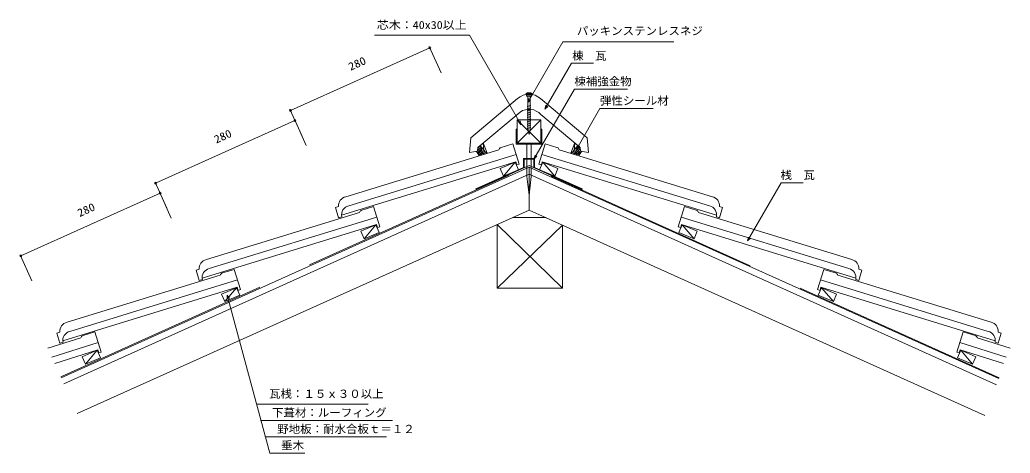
# Model space of a CAD drawing. Units: millimetres, scale not verified. Extents: x -908 to 907, y -391 to 402.
import ezdxf
from ezdxf.enums import TextEntityAlignment as Align

# ---------------------------------------------------------------- set-up
doc = ezdxf.new("R2010")
doc.units = ezdxf.units.MM
doc.header["$LTSCALE"] = 10
doc.linetypes.add('USER2', pattern=[50, 40, -10])
for name, color, linetype, lineweight in [('0-0_LAYER001', 4, 'Continuous', 18), ('0-1_LAYER003', 7, 'Continuous', 18), ('0-2_LAYER004', 7, 'Continuous', 18), ('0-3_LAYER006', 7, 'Continuous', 18)]:
    doc.layers.add(name, color=color, linetype=linetype, lineweight=lineweight)
doc.styles.add('ＭＳ ゴシック', font='')
doc.styles.get('ＭＳ ゴシック').set_extended_font_data('MS Gothic')

msp = doc.modelspace()

# ---------------------------------------------------------------- linework, layer by layer
at = {"layer": '0-0_LAYER001', "color": 7}
for p, q in [((-411.72, 235.97), (-156.38, 350.88)), ((-157.41, 353.16), (-135.86, 305.28)), ((22.96, 264.56), (19.71, 266.62)), ((19.71, 266.62), (31.22, 266.62)), ((22.96, 262.18), (22.98, 203.53)), ((27.64, 264.49), (31.22, 266.62)), ((27.64, 262.16), (27.64, 202.16)), ((-412.75, 238.25), (-391.2, 190.38)), ((-404.54, 220.02), (-382.99, 172.14)), ((-658.85, 102.83), (-403.51, 217.74)), ((-58.53, 176.63), (-51.27, 157.72)), ((109.33, 176.63), (102.07, 157.72)), ((15.4, 147.92), (35.4, 147.92)), ((15.4, 131.74), (15.4, 147.92)), ((34.4, 146.92), (34.4, 131.09)), ((35.4, 147.92), (35.4, 131.74)), ((25.4, 132.55), (-831.93, -253.24)), ((15.4, 131.74), (-72.2, 92.55)), ((25.4, 135.12), (-71.79, 91.64)), ((0.2, 141.37), (-21.67, 115.94)), ((25.4, 135.12), (122.58, 91.64)), ((25.4, 132.55), (886.22, -254.82)), ((25.4, 132.55), (25.4, 53.6)), ((35.4, 131.74), (122.99, 92.55)), ((50.59, 141.37), (72.46, 115.94)), ((25.4, 119.4), (-827.01, -264.19)), ((25.4, 119.4), (881.91, -266.04)), ((-659.88, 105.11), (-638.33, 57.24)), ((-72.2, 92.55), (-71.79, 91.64)), ((122.99, 92.55), (122.58, 91.64)), ((-905.98, -30.31), (-650.64, 84.6)), ((-651.67, 86.88), (-630.13, 39)), ((25.4, 53.6), (-802.38, -318.9)), ((-4.28, 40.25), (56.59, 40.25)), ((25.4, 53.6), (860.38, -322.14)), ((-255.12, 26.42), (-276.99, 0.99)), ((86.8, -89.19), (-33.2, 27.23)), ((86.8, 25.97), (-33.2, -89.19)), ((305.91, 26.42), (327.78, 0.99)), ((-907.01, -28.03), (-885.46, -75.9)), ((-510.44, -88.52), (-532.3, -113.95)), ((561.23, -88.52), (583.1, -113.95)), ((-527.43, -101.81), (-449.82, -391.44)), ((-765.66, -202.9), (-787.31, -228.52)), ((816.45, -202.9), (838.11, -228.52)), ((-473.92, -301.5), (-269.1, -301.5)), ((-466.54, -331.48), (-224.92, -331.48)), ((-456.99, -361.58), (-236.05, -361.58)), ((-449.82, -391.44), (-385.19, -391.44))]:
    msp.add_line(p, q, dxfattribs=at)
at = {"layer": '0-0_LAYER001'}
for p, q in [((-81.23, 185.84), (4.51, 257.78)), ((-68.2, 168.52), (8.98, 233.28)), ((119.04, 168.52), (47.17, 228.83)), ((-83.58, 158.94), (-81.23, 185.84)), ((-310.5, 78.18), (-29.94, 164.26)), ((-4.05, 175.01), (-27.5, 167.82)), ((-4.05, 175.01), (7.31, 137.96)), ((54.85, 175.01), (43.48, 137.96)), ((54.85, 175.01), (78.29, 167.82)), ((361.3, 78.18), (80.73, 164.26)), ((119.65, 161.55), (119.04, 168.52)), ((-305.1, 61.54), (1.87, 155.72)), ((355.89, 61.54), (48.93, 155.72)), ((134.42, 158.94), (119.65, 161.55)), ((-318.17, 44.22), (1.15, 142.19)), ((2.86, 136.6), (1.15, 142.19)), ((2.86, 136.6), (7.31, 137.96)), ((47.93, 136.6), (43.48, 137.96)), ((47.93, 136.6), (49.65, 142.19)), ((368.97, 44.22), (49.65, 142.19)), ((-329.17, 58.47), (-323.44, 39.8)), ((-329.16, 58.44), (-323.54, 60.16)), ((-259.37, 60.07), (-282.82, 52.87)), ((-259.37, 60.07), (-248, 23.02)), ((310.17, 60.07), (298.8, 23.02)), ((310.17, 60.07), (333.61, 52.87)), ((379.97, 58.47), (374.24, 39.8)), ((379.96, 58.44), (374.34, 60.16)), ((-565.82, -36.76), (-285.26, 49.32)), ((-560.42, -53.41), (-253.45, 40.77)), ((-317.83, 41.52), (-323.44, 39.8)), ((611.21, -53.41), (304.25, 40.77)), ((616.62, -36.76), (336.05, 49.32)), ((368.62, 41.52), (374.24, 39.8)), ((-573.49, -70.73), (-254.17, 27.24)), ((-252.45, 21.65), (-254.17, 27.24)), ((-252.45, 21.65), (-248, 23.02)), ((303.25, 21.65), (298.8, 23.02)), ((303.25, 21.65), (304.97, 27.24)), ((624.29, -70.73), (304.97, 27.24)), ((-821.14, -151.71), (-540.57, -65.63)), ((-584.49, -56.48), (-578.76, -75.15)), ((-584.48, -56.51), (-578.86, -54.78)), ((-514.69, -54.88), (-538.14, -62.07)), ((-514.69, -54.88), (-503.32, -91.93)), ((565.49, -54.88), (554.12, -91.93)), ((565.49, -54.88), (588.93, -62.07)), ((871.94, -151.71), (591.37, -65.63)), ((635.28, -56.48), (629.56, -75.15)), ((635.27, -56.51), (629.66, -54.78)), ((-828.81, -185.67), (-509.49, -87.7)), ((-815.74, -168.35), (-508.77, -74.17)), ((-573.15, -73.43), (-578.76, -75.15)), ((-507.77, -93.29), (-509.49, -87.7)), ((558.57, -93.29), (560.28, -87.7)), ((866.53, -168.35), (559.57, -74.17)), ((879.61, -185.67), (560.28, -87.7)), ((623.94, -73.43), (629.56, -75.15)), ((-507.77, -93.29), (-503.32, -91.93)), ((558.57, -93.29), (554.12, -91.93)), ((-856.21, -199.29), (-795.98, -180.26)), ((-839.81, -171.42), (-834.08, -190.09)), ((-839.8, -171.45), (-834.18, -169.73)), ((-770.19, -169.3), (-793.57, -176.69)), ((-770.19, -169.3), (-758.51, -206.25)), ((820.98, -169.3), (809.31, -206.25)), ((820.98, -169.3), (844.37, -176.69)), ((907.01, -199.29), (846.78, -180.26)), ((890.6, -171.42), (884.87, -190.09)), ((890.59, -171.45), (884.98, -169.73)), ((-848.98, -215.35), (-764.11, -188.54)), ((-828.46, -188.37), (-834.08, -190.09)), ((899.78, -215.35), (814.9, -188.54)), ((879.26, -188.37), (884.87, -190.09)), ((-843.72, -227.04), (-764.71, -202.08)), ((-762.95, -207.65), (-764.71, -202.08)), ((-762.95, -207.65), (-758.51, -206.25)), ((813.75, -207.65), (809.31, -206.25)), ((813.75, -207.65), (815.51, -202.08)), ((894.52, -227.04), (815.51, -202.08))]:
    msp.add_line(p, q, dxfattribs=at)
at = {"layer": '0-0_LAYER001', "color": 1}
for p, q in [((-69.15, 158.75), (-61.93, 165.96)), ((-68.7, 162.73), (-62.91, 168.52)), ((-68.36, 166.6), (-63.89, 171.07)), ((-67.85, 156.52), (-60.95, 163.41)), ((-64.2, 171.87), (-57.98, 155.66)), ((-52.4, 157.37), (-64.2, 171.87)), ((-58.53, 176.63), (-56.88, 156)), ((103.19, 157.37), (115, 171.87)), ((109.33, 176.63), (107.67, 156)), ((115, 171.87), (108.77, 155.66)), ((118.64, 156.52), (111.75, 163.41)), ((119.95, 158.75), (112.73, 165.96)), ((119.5, 162.73), (113.71, 168.52)), ((119.16, 166.6), (114.69, 171.07)), ((-70.56, 160.88), (-70.11, 161.32)), ((-66.81, 154.01), (-59.97, 160.85)), ((-63.25, 154.05), (-58.99, 158.3)), ((-58.15, 155.61), (-58.01, 155.74)), ((108.94, 155.61), (108.81, 155.74)), ((114.04, 154.05), (109.79, 158.3)), ((117.61, 154.01), (110.77, 160.85)), ((121.35, 160.88), (120.91, 161.32))]:
    msp.add_line(p, q, dxfattribs=at)
at = {"layer": '0-0_LAYER001', "color": 7, "linetype": 'USER2'}
for p, q in [((-832.55, -251.88), (24.78, 133.92)), ((886.76, -253.41), (26.01, 133.92))]:
    msp.add_line(p, q, dxfattribs=at)
at = {"layer": '0-0_LAYER001', "color": 7}
for points in [[(11.17, 209.96), (-83.5, 373.94), (-257.9, 373.94)], [(23.03, 250.52), (87.33, 361.89), (290.42, 361.89)], [(54.25, 238.35), (103.14, 323.03), (143.64, 323.03)], [(34.4, 146.92), (108.41, 275.11), (206.05, 275.11)], [(28.34, 255.83), (23.03, 250.52), (24.97, 257.77)], [(59.56, 243.66), (54.25, 238.35), (56.19, 245.6)], [(112.73, 165.96), (155.31, 239.72), (252.81, 239.72)], [(9.23, 217.2), (11.17, 209.96), (5.87, 215.26)], [(22.98, 203.53), (25.42, 191.88), (27.64, 202.16)], [(118.03, 171.27), (112.73, 165.96), (114.67, 173.21)], [(16.4, 131.09), (16.4, 146.92), (34.4, 146.92)], [(39.7, 152.22), (34.4, 146.92), (36.34, 154.16)], [(425.66, -2.85), (487.24, 103.8), (527.74, 103.8)], [(86.8, 25.97), (86.8, -89.19), (-33.2, -89.19), (-33.2, 27.23)], [(430.97, 2.45), (425.66, -2.85), (427.61, 4.39)], [(-527.43, -109.31), (-527.43, -101.81), (-523.68, -108.3)]]:
    msp.add_lwpolyline(points, dxfattribs=at)
for points in [[(20.72, 264.56), (20.72, 262.15), (29.62, 262.15), (29.62, 264.56)], [(-21.67, 115.94), (6, 127.54), (0.2, 141.37), (-27.47, 129.77)], [(72.46, 115.94), (44.8, 127.54), (50.59, 141.37), (78.26, 129.77)], [(-276.99, 0.99), (-249.32, 12.59), (-255.12, 26.42), (-282.78, 14.83)], [(327.78, 0.99), (300.11, 12.59), (305.91, 26.42), (333.58, 14.83)], [(-532.3, -113.95), (-504.64, -102.35), (-510.44, -88.52), (-538.1, -100.12)], [(583.1, -113.95), (555.43, -102.35), (561.23, -88.52), (588.9, -100.12)], [(-787.31, -228.52), (-759.74, -216.69), (-765.66, -202.9), (-793.23, -214.73)], [(838.11, -228.52), (810.54, -216.69), (816.45, -202.9), (844.02, -214.73)]]:
    msp.add_lwpolyline(points, close=True, dxfattribs=at)
at = {"layer": '0-0_LAYER001'}
for points in [[(134.42, 158.94), (132.07, 185.84), (46.33, 257.78)], [(-83.58, 158.94), (-68.81, 161.55), (-68.2, 168.52)]]:
    msp.add_lwpolyline(points, dxfattribs=at)
at = {"layer": '0-0_LAYER001', "color": 7}
for centre in [(-156.38, 350.88), (-411.72, 235.97), (-403.51, 217.74), (-658.85, 102.83), (-650.64, 84.6), (-905.98, -30.31)]:
    msp.add_circle(centre, 1.7, dxfattribs=at)
at = {"layer": '0-0_LAYER001'}
for centre, radius, start, end in [((25.42, 235.07), 30.87, 47.35856, 132.64143), ((25.42, 208.3), 29.91, 43.34496, 123.34497), ((-24.32, 162.74), 5.82, 113.22724, 164.79898), ((75.11, 162.74), 5.82, 15.20102, 66.77276), ((-306.74, 61.74), 16.87, 102.88245, 185.35433), ((357.54, 61.74), 16.87, 354.64567, 77.11755), ((-301.34, 45.09), 16.87, 102.88245, 192.21985), ((352.13, 45.09), 16.87, 347.78015, 77.11755), ((-279.64, 47.79), 5.82, 113.22724, 164.79898), ((330.43, 47.79), 5.82, 15.20102, 66.77276), ((-562.06, -53.21), 16.87, 102.88245, 185.35433), ((-556.66, -69.85), 16.87, 102.88245, 192.21985), ((607.45, -69.85), 16.87, 347.78015, 77.11755), ((612.86, -53.21), 16.87, 354.64567, 77.11755), ((-534.96, -67.15), 5.82, 113.22724, 164.79898), ((585.75, -67.15), 5.82, 15.20102, 66.77276), ((-817.38, -168.15), 16.87, 102.88245, 185.35433), ((868.18, -168.15), 16.87, 354.64567, 77.11755), ((-811.97, -184.8), 16.87, 102.88245, 192.21985), ((-790.35, -181.74), 5.82, 113.70194, 165.27368), ((841.15, -181.74), 5.82, 14.72632, 66.29806), ((862.77, -184.8), 16.87, 347.78015, 77.11755)]:
    msp.add_arc(centre, radius, start, end, dxfattribs=at)
at = {"layer": '0-0_LAYER001', "color": 7}
for centre, radius, start, end in [((25.46, 259.54), 9.13, 50.90718, 129.09278), ((-89.22, 146.14), 23.81, 16.89799, 39.23869), ((140.02, 146.14), 23.81, 140.76131, 163.10201)]:
    msp.add_arc(centre, radius, start, end, dxfattribs=at)
at = {"layer": '0-1_LAYER003'}
for p, q in [((1.79, 201.62), (3.79, 201.62)), ((1.79, 174.13), (1.79, 201.62)), ((48.79, 174.13), (1.79, 174.13)), ((21.4, 174.13), (21.4, 115.45)), ((29.4, 174.13), (29.4, 115.14)), ((25.42, 81.33), (21.4, 115.45)), ((25.42, 81.33), (29.4, 115.14))]:
    msp.add_line(p, q, dxfattribs=at)
msp.add_lwpolyline([(46.79, 201.62), (48.79, 201.62), (48.79, 174.13)], dxfattribs=at)
at = {"layer": '0-2_LAYER004'}
for p, q in [((3.79, 176.13), (3.79, 219.13)), ((3.79, 219.13), (46.79, 219.13))]:
    msp.add_line(p, q, dxfattribs=at)
msp.add_lwpolyline([(46.79, 219.13), (46.79, 176.13), (3.79, 176.13)], dxfattribs=at)
at = {"layer": '0-3_LAYER006'}
for p, q in [((21.98, 243.27), (28.64, 245.05)), ((21.98, 239.27), (28.64, 241.05)), ((21.98, 235.27), (28.64, 237.05)), ((46.79, 219.13), (3.79, 176.13)), ((3.79, 219.13), (46.79, 176.13)), ((21.98, 231.27), (28.64, 233.05)), ((21.98, 227.27), (28.64, 229.05)), ((21.98, 223.27), (28.64, 225.05)), ((21.98, 219.27), (28.64, 221.05)), ((21.98, 215.27), (28.64, 217.05)), ((21.98, 211.27), (28.64, 213.05)), ((21.98, 207.27), (28.64, 209.05)), ((21.98, 203.27), (28.64, 205.05))]:
    msp.add_line(p, q, dxfattribs=at)

# ---------------------------------------------------------------- texts
at = {"layer": '0-0_LAYER001', "color": 7, "style": 'ＭＳ ゴシック'}
for s, width, p in [('芯木：40x30以上', 1.1, (-253.64, 380.9)), ('\u3000パッキンステンレスネジ', 1.05, (91.92, 369.9)), ('棟\u3000瓦', 1.05, (104.49, 324.35)), ('棟補強金物', 1.05, (108.41, 277.61)), ('弾性シール材', 1.05, (155.31, 242.22)), ('桟\u3000瓦', 1.05, (486.19, 106.01)), ('\u3000瓦桟：１５ｘ３０以上', 1.05, (-471.98, -294.53)), ('\u3000下葺材：ルーフィング', 1.05, (-466.54, -328.98)), ('\u3000野地板：耐水合板ｔ＝１２', 1.05, (-456.99, -359.08)), ('\u3000垂木', 1.05, (-449.82, -388.94))]:
    msp.add_text(s, height=14.66, dxfattribs=dict(at, width=width)).set_placement(p, align=Align.BOTTOM_LEFT)
at = {"layer": '0-0_LAYER001', "color": 7, "style": 'ＭＳ ゴシック', "width": 1.1}
for p in [(-299.84, 304.61), (-545.91, 171.3), (-796.22, 36.74)]:
    msp.add_text('280', height=14.66, rotation=24.228, dxfattribs=at).set_placement(p, align=Align.BOTTOM_LEFT)

doc.saveas('drawing.dxf')
